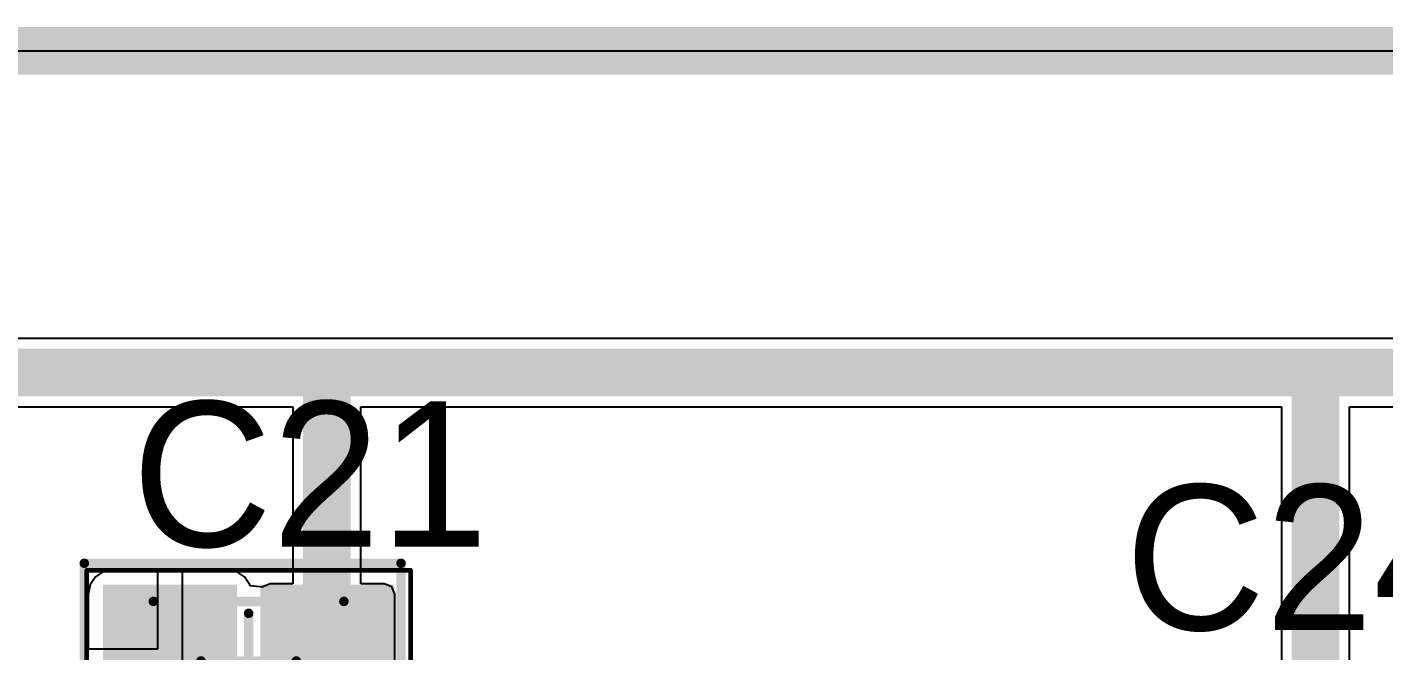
# Model space of a CAD drawing. Header units: millimetres. Extents: x 33 to 142, y 42 to 97.
# Drawn here: x 56.37 to 70.62, y 90.11 to 96.65 of the extents above; entities that cross this region are included whole.
import ezdxf

# ---------------------------------------------------------------- set-up
doc = ezdxf.new("R2010")
doc.units = ezdxf.units.MM
for name, color, linetype in [('BottomLayer', 5, 'Continuous'), ('Mechanical13', 56, 'Continuous'), ('Mechanical15', 56, 'Continuous'), ('TopLayer', 1, 'Continuous'), ('TopOverlay', 2, 'Continuous'), ('TopPaste', 8, 'Continuous'), ('TopSolder', 216, 'Continuous')]:
    doc.layers.add(name, color=color, linetype=linetype)

# ---------------------------------------------------------------- blocks, each defined once
blk = doc.blocks.new('______________0_1_____X7R_50__10__0805_28')
at = {"layer": 'Mechanical13', "const_width": 0.1}
for points in [[(-1, 0.625), (-1, -0.625)], [(1, 0.625), (-1, 0.625)], [(1, 0.625), (1, -0.625)], [(1, -0.625), (-1, -0.625)]]:
    blk.add_lwpolyline(points, dxfattribs=at)
at = {"layer": 'Mechanical13', "const_width": 0.05}
for points in [[(-1.025, 0.625, 1), (-0.975, 0.625, 1)], [(-1.025, 0.625, 1), (-0.975, 0.625, 1)], [(0.975, 0.625, 1), (1.025, 0.625, 1)], [(0.975, 0.625, 1), (1.025, 0.625, 1)], [(-1.025, -0.625, 1), (-0.975, -0.625, 1)], [(-1.025, -0.625, 1), (-0.975, -0.625, 1)], [(0.975, -0.625, 1), (1.025, -0.625, 1)], [(0.975, -0.625, 1), (1.025, -0.625, 1)]]:
    blk.add_lwpolyline(points, format="xyb", close=True, dxfattribs=at)
at = {"layer": 'Mechanical15'}
for points, const_width in [([(-1.7, 0.95), (-1.7, -0.95)], 0.05), ([(1.7, 0.95), (-1.7, 0.95)], 0.05), ([(1.7, 0.95), (1.7, -0.95)], 0.05), ([(0, 0.5), (0, -0.5)], 0.1), ([(0.5, 0), (-0.5, 0)], 0.1), ([(1.7, -0.95), (-1.7, -0.95)], 0.05)]:
    blk.add_lwpolyline(points, dxfattribs=dict(at, const_width=const_width))
for points, const_width in [([(-1.712, 0.95, 1), (-1.687, 0.95, 1)], 0.025), ([(-1.712, 0.95, 1), (-1.687, 0.95, 1)], 0.025), ([(1.687, 0.95, 1), (1.712, 0.95, 1)], 0.025), ([(1.687, 0.95, 1), (1.712, 0.95, 1)], 0.025), ([(-0.025, 0.5, 1), (0.025, 0.5, 1)], 0.05), ([(-0.525, 0, 1), (-0.475, 0, 1)], 0.05), ([(0.475, 0, 1), (0.525, 0, 1)], 0.05), ([(-0.025, -0.5, 1), (0.025, -0.5, 1)], 0.05), ([(-1.712, -0.95, 1), (-1.687, -0.95, 1)], 0.025), ([(-1.712, -0.95, 1), (-1.687, -0.95, 1)], 0.025), ([(1.687, -0.95, 1), (1.712, -0.95, 1)], 0.025), ([(1.687, -0.95, 1), (1.712, -0.95, 1)], 0.025)]:
    blk.add_lwpolyline(points, format="xyb", close=True, dxfattribs=dict(at, const_width=const_width))
at = {"layer": 'TopLayer'}
for points in [[(-0.225, -0.7), (-0.225, 0.7), (-1.425, -0.7), (-1.425, 0.7)], [(1.425, -0.7), (1.425, 0.7), (0.225, -0.7), (0.225, 0.7)]]:
    blk.add_solid(points, dxfattribs=at)
at = {"layer": 'TopPaste'}
for points in [[(-0.225, -0.7), (-0.225, 0.7), (-1.425, -0.7), (-1.425, 0.7)], [(1.425, -0.7), (1.425, 0.7), (0.225, -0.7), (0.225, 0.7)]]:
    blk.add_solid(points, dxfattribs=at)
at = {"layer": 'TopSolder'}
for points in [[(-0.123, -0.802), (-0.123, 0.802), (-1.527, -0.802), (-1.527, 0.802)], [(1.527, -0.802), (1.527, 0.802), (0.123, -0.802), (0.123, 0.802)]]:
    blk.add_solid(points, dxfattribs=at)

msp = doc.modelspace()

# ---------------------------------------------------------------- linework, layer by layer
at = {"layer": 'BottomLayer'}
msp.add_line((39.275, 96.4), (94.9, 96.4), dxfattribs=at)
at = {"layer": 'TopLayer'}
for p, q in [((39.275, 96.4), (94.9, 96.4)), ((74.475, 93.382), (50.375, 93.382)), ((50.523, 92.668), (59.163, 92.668)), ((59.163, 92.668), (59.163, 90.808)), ((59.877, 90.808), (59.877, 92.668)), ((59.877, 92.668), (69.543, 92.668)), ((69.543, 92.668), (69.543, 89.933)), ((70.257, 89.933), (70.257, 92.668)), ((70.257, 92.668), (74.327, 92.668)), ((57.092, 90.883), (57.036, 90.799)), ((57.176, 90.939), (57.092, 90.883)), ((57.275, 90.959), (57.176, 90.939)), ((57.748, 90.959), (57.275, 90.959)), ((57.748, 90.127), (57.748, 90.959)), ((58.475, 90.959), (58.002, 90.959)), ((58.002, 90.959), (58.002, 90)), ((58.574, 90.939), (58.475, 90.959)), ((58.658, 90.883), (58.574, 90.939)), ((58.714, 90.799), (58.658, 90.883)), ((57.036, 90.799), (57.016, 90.7)), ((58.716, 90.789), (58.714, 90.799)), ((58.848, 90.776), (58.716, 90.789)), ((58.925, 90.808), (58.848, 90.777)), ((58.848, 90.777), (58.848, 90.776)), ((59.163, 90.808), (58.925, 90.808)), ((60.125, 90.808), (59.877, 90.808)), ((60.202, 90.777), (60.125, 90.808)), ((60.233, 90.7), (60.202, 90.777)), ((57.016, 90.7), (57.016, 90.127)), ((60.233, 89.3), (60.233, 90.7)), ((57.016, 90.127), (57.748, 90.127))]:
    msp.add_line(p, q, dxfattribs=at)
at = {"layer": 'TopLayer', "const_width": 0.5}
for points in [[(50.375, 93.025), (59.52, 93.025)], [(59.52, 93.025), (69.9, 93.025)], [(59.52, 87.375), (59.52, 93.025)], [(69.9, 89.425), (69.9, 93.025)], [(69.9, 93.025), (74.475, 93.025)]]:
    msp.add_lwpolyline(points, dxfattribs=at)
at = {"layer": 'TopLayer', "const_width": 0.25}
for points in [[(59.395, 93.025, 1), (59.645, 93.025, 1)], [(59.395, 93.025, 1), (59.645, 93.025, 1)], [(59.395, 93.025, 1), (59.645, 93.025, 1)], [(69.775, 93.025, 1), (70.025, 93.025, 1)], [(69.775, 93.025, 1), (70.025, 93.025, 1)], [(69.775, 93.025, 1), (70.025, 93.025, 1)]]:
    msp.add_lwpolyline(points, format="xyb", close=True, dxfattribs=at)
at = {"layer": 'TopOverlay'}
for points, const_width in [([(39.275, 96.4), (142.075, 96.4)], 0.5), ([(56.975, 89.075), (56.975, 91.025)], 0.1), ([(56.975, 91.025), (60.3, 91.025)], 0.1), ([(60.3, 89.075), (60.3, 91.025)], 0.1)]:
    msp.add_lwpolyline(points, dxfattribs=dict(at, const_width=const_width))
at = {"layer": 'TopOverlay', "const_width": 0.05}
for points in [[(56.95, 91.025, 1), (57, 91.025, 1)], [(56.95, 91.025, 1), (57, 91.025, 1)], [(60.275, 91.025, 1), (60.325, 91.025, 1)], [(60.275, 91.025, 1), (60.325, 91.025, 1)]]:
    msp.add_lwpolyline(points, format="xyb", close=True, dxfattribs=at)

# ---------------------------------------------------------------- block references
at = {"rotation": 180}
msp.add_blockref('______________0_1_____X7R_50__10__0805_28', (58.7, 90), dxfattribs=at)

# ---------------------------------------------------------------- texts
at = {"layer": 'TopOverlay'}
for s, p in [('C21', (57.475, 91.2)), ('C24', (67.9, 90.325))]:
    msp.add_text(s, height=1.524, dxfattribs=at).set_placement(p)

doc.saveas('drawing.dxf')
